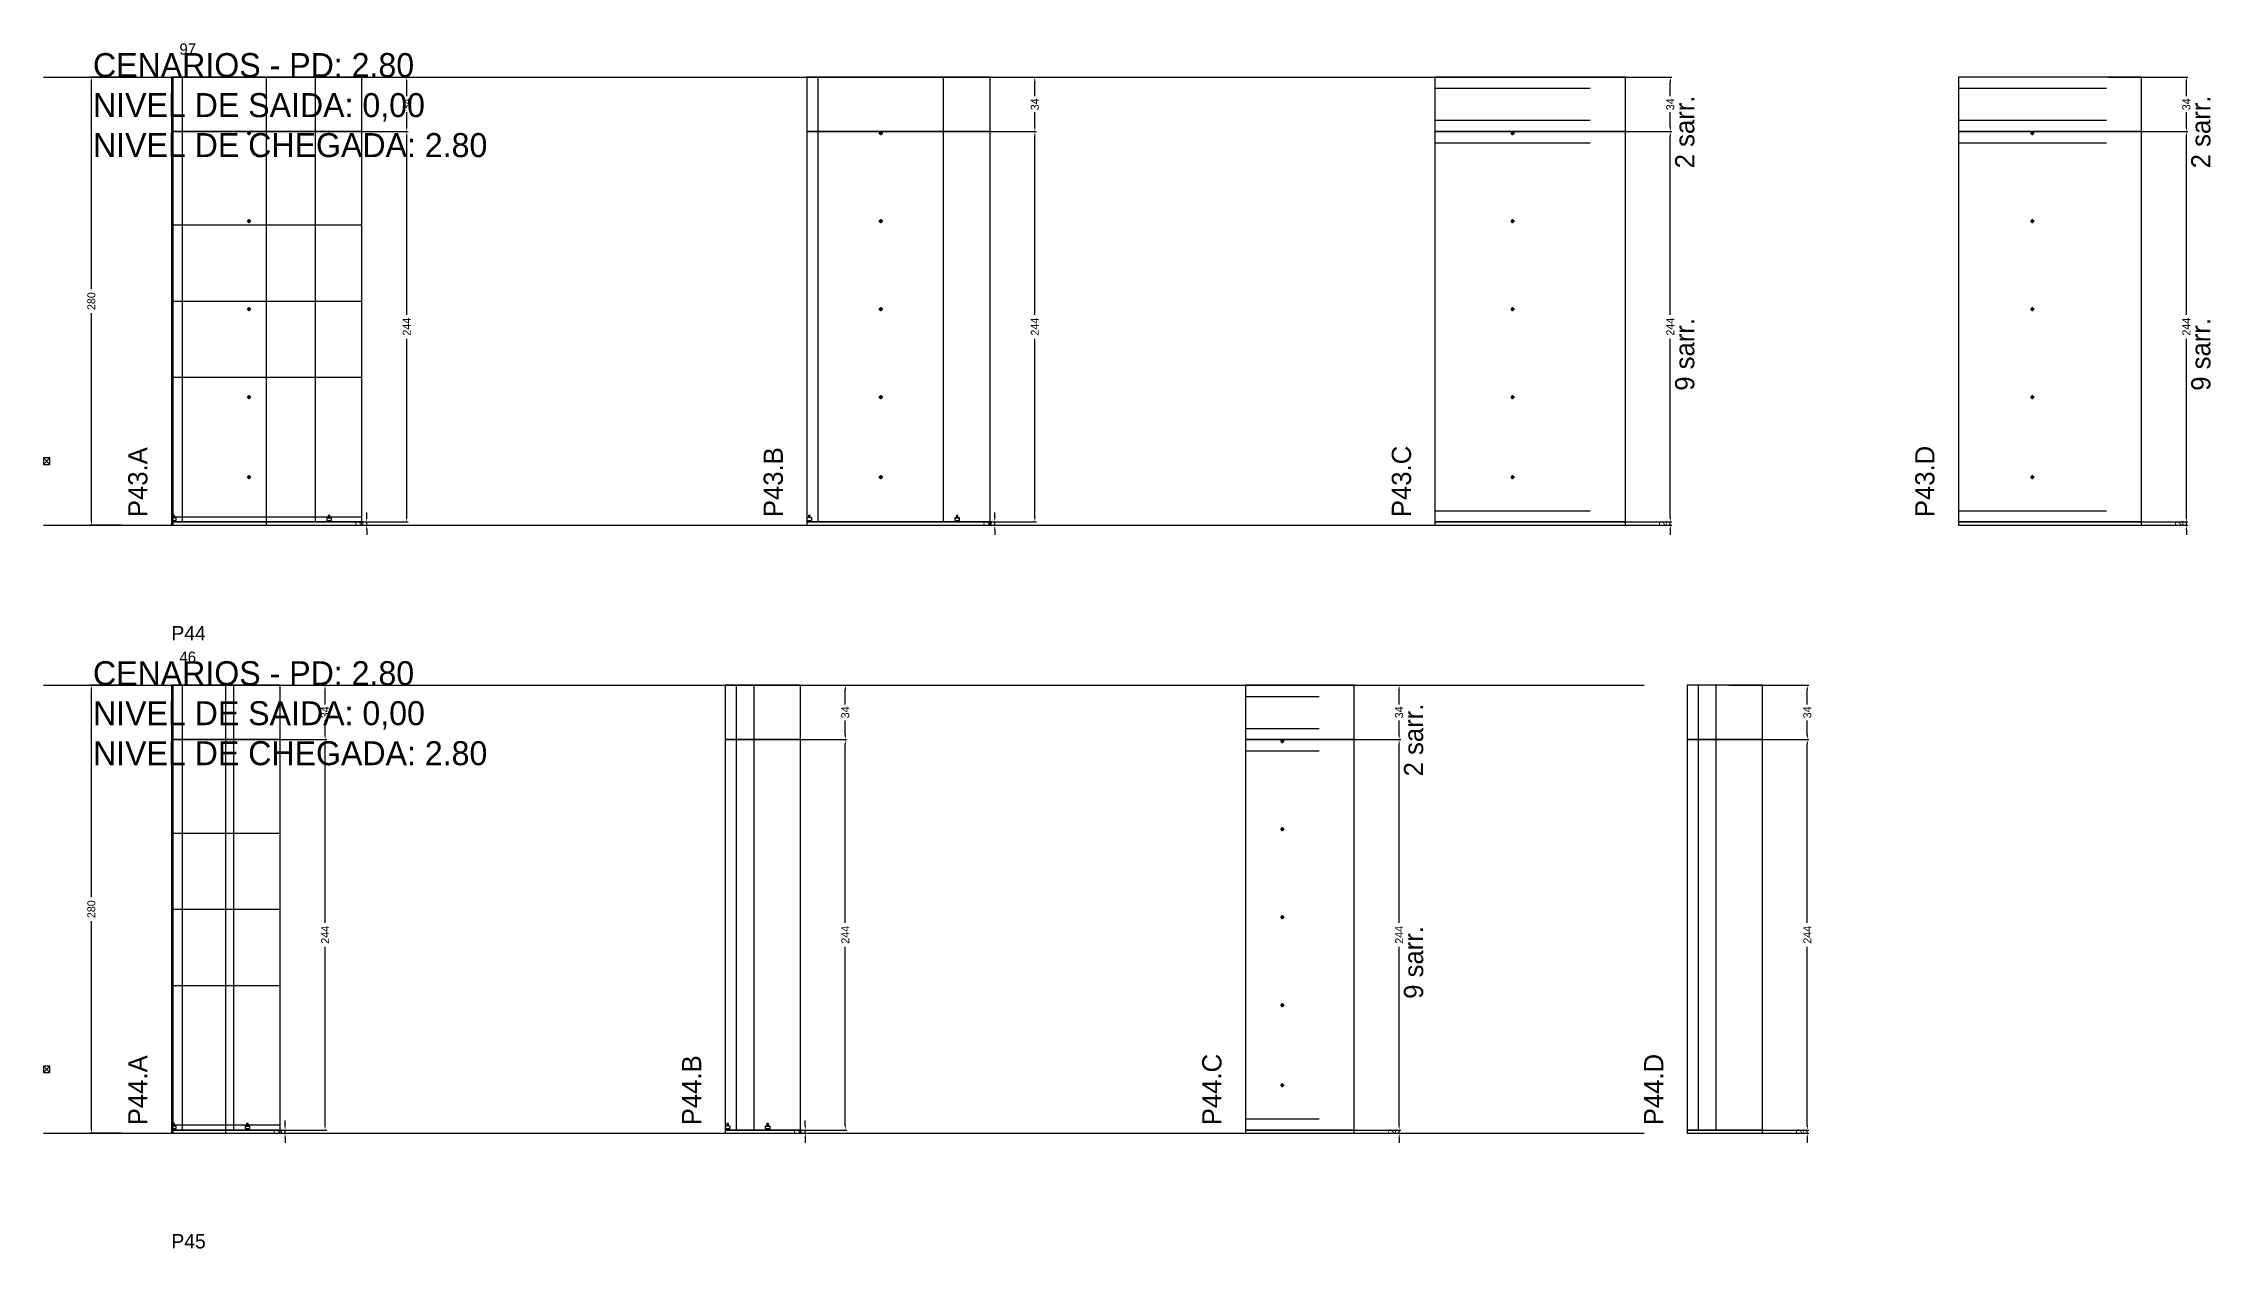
# Model space of a CAD drawing. Header units: centimetres. Extents: x -10500 to 4150, y -6466 to 304.
# Drawn here: x -7000 to -5646, y -5392 to -4639 of the extents above; entities that cross this region are included whole.
import ezdxf

# ---------------------------------------------------------------- set-up
doc = ezdxf.new("R2010")
doc.units = ezdxf.units.CM
doc.linetypes.add('DASHED', pattern=[2, -2])
for name, color, linetype in [('CHAPA', 140, 'Continuous'), ('COTA', 241, 'Continuous'), ('COTAS FURACAO', 16, 'Continuous'), ('Madeira', 30, 'Continuous'), ('MEIO_PONT', 160, 'Continuous'), ('NOMENCLATURA', 7, 'Continuous'), ('Nível', 160, 'Continuous'), ('Painéis', 200, 'Continuous'), ('Perfil Metálico', 150, 'Continuous'), ('SARR_2.2x7', 40, 'Continuous'), ('SARRAFO DE PRESSAO', 200, 'Continuous'), ('texto', 7, 'Continuous'), ('TEXTO_GERAL', 7, 'Continuous')]:
    doc.layers.add(name, color=color, linetype=linetype)
doc.dimstyles.new('PAINEL-NOVA', dxfattribs={"dimtxt": 5, "dimasz": 3, "dimexe": 1, "dimexo": 1, "dimgap": 1, "dimtad": 1, "dimcen": 2.5, "dimazin": 3, "dimtfac": 1, "dimtmove": 0, "dimatfit": 3})

# ---------------------------------------------------------------- blocks, each defined once
blk = doc.blocks.new('_CLOSEDFILLED')
at = {"color": 0, "linetype": 'BYBLOCK'}
blk.add_solid([(-1, 0.16), (0, 0), (-1, -0.16)], dxfattribs=at)
blk = doc.blocks.new('*D313')
for p, q in [((-6951, -4660), (-6971, -4660)), ((-6970, -4792.5), (-6970, -4663)), ((-6970, -4937), (-6970, -4807.5)), ((-6951, -4940), (-6971, -4940))]:
    blk.add_line(p, q)
at = {"layer": 'Defpoints'}
for p in [(-6950, -4660), (-6970, -4940), (-6950, -4940)]:
    blk.add_point(p, dxfattribs=at)
at = {"layer": 'COTA', "xscale": 3, "yscale": 3}
for p, rotation in [((-6970, -4660), 90), ((-6970, -4940), 270)]:
    blk.add_blockref('_CLOSEDFILLED', p, dxfattribs=dict(at, rotation=rotation))
at = {"layer": 'COTA', "insert": (-6970, -4800), "char_height": 5, "attachment_point": 5, "rotation": 90}
blk.add_mtext('280', dxfattribs=at)
blk = doc.blocks.new('MULDURA')
at = {"layer": 'Paineis'}
for p, q in [((0, 0), (4, 4)), ((4, 0), (0, 4))]:
    blk.add_line(p, q, dxfattribs=at)
blk.add_lwpolyline([(0, 0), (4, 0), (4, 4), (0, 4)], close=True, dxfattribs=at)
blk = doc.blocks.new('*D315')
for p, q in [((-6822, -4694), (-6772, -4694)), ((-6773, -4808.5), (-6773, -4697)), ((-6773, -4935), (-6773, -4823.5)), ((-6822, -4938), (-6772, -4938))]:
    blk.add_line(p, q)
at = {"layer": 'Defpoints'}
for p in [(-6823, -4694), (-6823, -4938), (-6773, -4938)]:
    blk.add_point(p, dxfattribs=at)
at = {"layer": 'COTA', "xscale": 3, "yscale": 3}
for p, rotation in [((-6773, -4694), 90), ((-6773, -4938), 270)]:
    blk.add_blockref('_CLOSEDFILLED', p, dxfattribs=dict(at, rotation=rotation))
at = {"layer": 'COTA', "insert": (-6773, -4816), "char_height": 5, "attachment_point": 5, "rotation": 90}
blk.add_mtext('244', dxfattribs=at)
blk = doc.blocks.new('*D316')
for p, q in [((-6822, -4660), (-6772, -4660)), ((-6773, -4672), (-6773, -4663)), ((-6773, -4691), (-6773, -4682)), ((-6822, -4694), (-6772, -4694))]:
    blk.add_line(p, q)
at = {"layer": 'Defpoints'}
for p in [(-6823, -4660), (-6823, -4694), (-6773, -4694)]:
    blk.add_point(p, dxfattribs=at)
at = {"layer": 'COTA', "xscale": 3, "yscale": 3}
for p, rotation in [((-6773, -4660), 90), ((-6773, -4694), 270)]:
    blk.add_blockref('_CLOSEDFILLED', p, dxfattribs=dict(at, rotation=rotation))
at = {"layer": 'COTA', "insert": (-6773, -4677), "char_height": 5, "attachment_point": 5, "rotation": 90}
blk.add_mtext('34', dxfattribs=at)
blk = doc.blocks.new('SLIPTEE')
at = {"layer": 'Paineis'}
blk.add_lwpolyline([(0, 0), (3, 0), (3, 1.5), (2, 1.5), (2, 3), (1, 3), (1, 1.5), (0, 1.5)], close=True, dxfattribs=at)
blk = doc.blocks.new('SLIPTDD')
at = {"layer": 'Paineis'}
blk.add_line((0, 1.5), (3, 1.5), dxfattribs=at)
blk.add_lwpolyline([(0, 0), (3, 0), (3, 1.5), (2, 1.5), (2, 3), (1, 3), (1, 1.5), (0, 1.5)], close=True, dxfattribs=at)
blk = doc.blocks.new('furacao')
at = {"layer": 'COTAS FURACAO'}
for p, q in [((-1.2, 0), (1.2, 0)), ((0, -1.2), (0, 1.2))]:
    blk.add_line(p, q, dxfattribs=at)
blk.add_circle((0, 0), 0.8, dxfattribs=at)
blk = doc.blocks.new('*D318')
for p, q in [((-6429.6, -4694), (-6379.6, -4694)), ((-6380.6, -4808.5), (-6380.6, -4697)), ((-6380.6, -4935), (-6380.6, -4823.5)), ((-6429.6, -4938), (-6379.6, -4938))]:
    blk.add_line(p, q)
at = {"layer": 'Defpoints'}
for p in [(-6430.6, -4694), (-6430.6, -4938), (-6380.6, -4938)]:
    blk.add_point(p, dxfattribs=at)
at = {"layer": 'COTA', "xscale": 3, "yscale": 3}
for p, rotation in [((-6380.6, -4694), 90), ((-6380.6, -4938), 270)]:
    blk.add_blockref('_CLOSEDFILLED', p, dxfattribs=dict(at, rotation=rotation))
at = {"layer": 'COTA', "insert": (-6380.6, -4816), "char_height": 5, "attachment_point": 5, "rotation": 90}
blk.add_mtext('244', dxfattribs=at)
blk = doc.blocks.new('*D319')
for p, q in [((-6429.6, -4660), (-6379.6, -4660)), ((-6380.6, -4672), (-6380.6, -4663)), ((-6380.6, -4691), (-6380.6, -4682)), ((-6429.6, -4694), (-6379.6, -4694))]:
    blk.add_line(p, q)
at = {"layer": 'Defpoints'}
for p in [(-6430.6, -4660), (-6430.6, -4694), (-6380.6, -4694)]:
    blk.add_point(p, dxfattribs=at)
at = {"layer": 'COTA', "xscale": 3, "yscale": 3}
for p, rotation in [((-6380.6, -4660), 90), ((-6380.6, -4694), 270)]:
    blk.add_blockref('_CLOSEDFILLED', p, dxfattribs=dict(at, rotation=rotation))
at = {"layer": 'COTA', "insert": (-6380.6, -4677), "char_height": 5, "attachment_point": 5, "rotation": 90}
blk.add_mtext('34', dxfattribs=at)
blk = doc.blocks.new('*D321')
for p, q in [((-6032.6, -4694), (-5982.6, -4694)), ((-5983.6, -4808.5), (-5983.6, -4697)), ((-5983.6, -4935), (-5983.6, -4823.5)), ((-6032.6, -4938), (-5982.6, -4938))]:
    blk.add_line(p, q)
at = {"layer": 'Defpoints'}
for p in [(-6033.6, -4694), (-6033.6, -4938), (-5983.6, -4938)]:
    blk.add_point(p, dxfattribs=at)
at = {"layer": 'COTA', "xscale": 3, "yscale": 3}
for p, rotation in [((-5983.6, -4694), 90), ((-5983.6, -4938), 270)]:
    blk.add_blockref('_CLOSEDFILLED', p, dxfattribs=dict(at, rotation=rotation))
at = {"layer": 'COTA', "insert": (-5983.6, -4816), "char_height": 5, "attachment_point": 5, "rotation": 90}
blk.add_mtext('244', dxfattribs=at)
blk = doc.blocks.new('*D322')
for p, q in [((-6032.6, -4660), (-5982.6, -4660)), ((-5983.6, -4672), (-5983.6, -4663)), ((-5983.6, -4691), (-5983.6, -4682)), ((-6032.6, -4694), (-5982.6, -4694))]:
    blk.add_line(p, q)
at = {"layer": 'Defpoints'}
for p in [(-6033.6, -4660), (-6033.6, -4694), (-5983.6, -4694)]:
    blk.add_point(p, dxfattribs=at)
at = {"layer": 'COTA', "xscale": 3, "yscale": 3}
for p, rotation in [((-5983.6, -4660), 90), ((-5983.6, -4694), 270)]:
    blk.add_blockref('_CLOSEDFILLED', p, dxfattribs=dict(at, rotation=rotation))
at = {"layer": 'COTA', "insert": (-5983.6, -4677), "char_height": 5, "attachment_point": 5, "rotation": 90}
blk.add_mtext('34', dxfattribs=at)
blk = doc.blocks.new('*D324')
for p, q in [((-5710.2, -4694), (-5660.2, -4694)), ((-5661.2, -4808.5), (-5661.2, -4697)), ((-5661.2, -4935), (-5661.2, -4823.5)), ((-5710.2, -4938), (-5660.2, -4938))]:
    blk.add_line(p, q)
at = {"layer": 'Defpoints'}
for p in [(-5711.2, -4694), (-5711.2, -4938), (-5661.2, -4938)]:
    blk.add_point(p, dxfattribs=at)
at = {"layer": 'COTA', "xscale": 3, "yscale": 3}
for p, rotation in [((-5661.2, -4694), 90), ((-5661.2, -4938), 270)]:
    blk.add_blockref('_CLOSEDFILLED', p, dxfattribs=dict(at, rotation=rotation))
at = {"layer": 'COTA', "insert": (-5661.2, -4816), "char_height": 5, "attachment_point": 5, "rotation": 90}
blk.add_mtext('244', dxfattribs=at)
blk = doc.blocks.new('*D325')
for p, q in [((-5710.2, -4660), (-5660.2, -4660)), ((-5661.2, -4672), (-5661.2, -4663)), ((-5661.2, -4691), (-5661.2, -4682)), ((-5710.2, -4694), (-5660.2, -4694))]:
    blk.add_line(p, q)
at = {"layer": 'Defpoints'}
for p in [(-5711.2, -4660), (-5711.2, -4694), (-5661.2, -4694)]:
    blk.add_point(p, dxfattribs=at)
at = {"layer": 'COTA', "xscale": 3, "yscale": 3}
for p, rotation in [((-5661.2, -4660), 90), ((-5661.2, -4694), 270)]:
    blk.add_blockref('_CLOSEDFILLED', p, dxfattribs=dict(at, rotation=rotation))
at = {"layer": 'COTA', "insert": (-5661.2, -4677), "char_height": 5, "attachment_point": 5, "rotation": 90}
blk.add_mtext('34', dxfattribs=at)
blk = doc.blocks.new('*D339')
for p, q in [((-6951, -5040), (-6971, -5040)), ((-6970, -5172.5), (-6970, -5043)), ((-6970, -5317), (-6970, -5187.5)), ((-6951, -5320), (-6971, -5320))]:
    blk.add_line(p, q)
at = {"layer": 'Defpoints'}
for p in [(-6950, -5040), (-6970, -5320), (-6950, -5320)]:
    blk.add_point(p, dxfattribs=at)
at = {"layer": 'COTA', "xscale": 3, "yscale": 3}
for p, rotation in [((-6970, -5040), 90), ((-6970, -5320), 270)]:
    blk.add_blockref('_CLOSEDFILLED', p, dxfattribs=dict(at, rotation=rotation))
at = {"layer": 'COTA', "insert": (-6970, -5180), "char_height": 5, "attachment_point": 5, "rotation": 90}
blk.add_mtext('280', dxfattribs=at)
blk = doc.blocks.new('*D341')
for p, q in [((-6873, -5074), (-6823, -5074)), ((-6824, -5188.5), (-6824, -5077)), ((-6824, -5315), (-6824, -5203.5)), ((-6873, -5318), (-6823, -5318))]:
    blk.add_line(p, q)
at = {"layer": 'Defpoints'}
for p in [(-6874, -5074), (-6874, -5318), (-6824, -5318)]:
    blk.add_point(p, dxfattribs=at)
at = {"layer": 'COTA', "xscale": 3, "yscale": 3}
for p, rotation in [((-6824, -5074), 90), ((-6824, -5318), 270)]:
    blk.add_blockref('_CLOSEDFILLED', p, dxfattribs=dict(at, rotation=rotation))
at = {"layer": 'COTA', "insert": (-6824, -5196), "char_height": 5, "attachment_point": 5, "rotation": 90}
blk.add_mtext('244', dxfattribs=at)
blk = doc.blocks.new('*D342')
for p, q in [((-6873, -5040), (-6823, -5040)), ((-6824, -5052), (-6824, -5043)), ((-6824, -5071), (-6824, -5062)), ((-6873, -5074), (-6823, -5074))]:
    blk.add_line(p, q)
at = {"layer": 'Defpoints'}
for p in [(-6874, -5040), (-6874, -5074), (-6824, -5074)]:
    blk.add_point(p, dxfattribs=at)
at = {"layer": 'COTA', "xscale": 3, "yscale": 3}
for p, rotation in [((-6824, -5040), 90), ((-6824, -5074), 270)]:
    blk.add_blockref('_CLOSEDFILLED', p, dxfattribs=dict(at, rotation=rotation))
at = {"layer": 'COTA', "insert": (-6824, -5057), "char_height": 5, "attachment_point": 5, "rotation": 90}
blk.add_mtext('34', dxfattribs=at)
blk = doc.blocks.new('*D344')
for p, q in [((-6548, -5074), (-6498, -5074)), ((-6499, -5188.5), (-6499, -5077)), ((-6499, -5315), (-6499, -5203.5)), ((-6548, -5318), (-6498, -5318))]:
    blk.add_line(p, q)
at = {"layer": 'Defpoints'}
for p in [(-6549, -5074), (-6549, -5318), (-6499, -5318)]:
    blk.add_point(p, dxfattribs=at)
at = {"layer": 'COTA', "xscale": 3, "yscale": 3}
for p, rotation in [((-6499, -5074), 90), ((-6499, -5318), 270)]:
    blk.add_blockref('_CLOSEDFILLED', p, dxfattribs=dict(at, rotation=rotation))
at = {"layer": 'COTA', "insert": (-6499, -5196), "char_height": 5, "attachment_point": 5, "rotation": 90}
blk.add_mtext('244', dxfattribs=at)
blk = doc.blocks.new('*D345')
for p, q in [((-6548, -5040), (-6498, -5040)), ((-6499, -5052), (-6499, -5043)), ((-6499, -5071), (-6499, -5062)), ((-6548, -5074), (-6498, -5074))]:
    blk.add_line(p, q)
at = {"layer": 'Defpoints'}
for p in [(-6549, -5040), (-6549, -5074), (-6499, -5074)]:
    blk.add_point(p, dxfattribs=at)
at = {"layer": 'COTA', "xscale": 3, "yscale": 3}
for p, rotation in [((-6499, -5040), 90), ((-6499, -5074), 270)]:
    blk.add_blockref('_CLOSEDFILLED', p, dxfattribs=dict(at, rotation=rotation))
at = {"layer": 'COTA', "insert": (-6499, -5057), "char_height": 5, "attachment_point": 5, "rotation": 90}
blk.add_mtext('34', dxfattribs=at)
blk = doc.blocks.new('*D347')
for p, q in [((-6202, -5074), (-6152, -5074)), ((-6153, -5188.5), (-6153, -5077)), ((-6153, -5315), (-6153, -5203.5)), ((-6202, -5318), (-6152, -5318))]:
    blk.add_line(p, q)
at = {"layer": 'Defpoints'}
for p in [(-6203, -5074), (-6203, -5318), (-6153, -5318)]:
    blk.add_point(p, dxfattribs=at)
at = {"layer": 'COTA', "xscale": 3, "yscale": 3}
for p, rotation in [((-6153, -5074), 90), ((-6153, -5318), 270)]:
    blk.add_blockref('_CLOSEDFILLED', p, dxfattribs=dict(at, rotation=rotation))
at = {"layer": 'COTA', "insert": (-6153, -5196), "char_height": 5, "attachment_point": 5, "rotation": 90}
blk.add_mtext('244', dxfattribs=at)
blk = doc.blocks.new('*D348')
for p, q in [((-6202, -5040), (-6152, -5040)), ((-6153, -5052), (-6153, -5043)), ((-6153, -5071), (-6153, -5062)), ((-6202, -5074), (-6152, -5074))]:
    blk.add_line(p, q)
at = {"layer": 'Defpoints'}
for p in [(-6203, -5040), (-6203, -5074), (-6153, -5074)]:
    blk.add_point(p, dxfattribs=at)
at = {"layer": 'COTA', "xscale": 3, "yscale": 3}
for p, rotation in [((-6153, -5040), 90), ((-6153, -5074), 270)]:
    blk.add_blockref('_CLOSEDFILLED', p, dxfattribs=dict(at, rotation=rotation))
at = {"layer": 'COTA', "insert": (-6153, -5057), "char_height": 5, "attachment_point": 5, "rotation": 90}
blk.add_mtext('34', dxfattribs=at)
blk = doc.blocks.new('*D350')
for p, q in [((-5947, -5074), (-5897, -5074)), ((-5898, -5188.5), (-5898, -5077)), ((-5898, -5315), (-5898, -5203.5)), ((-5947, -5318), (-5897, -5318))]:
    blk.add_line(p, q)
at = {"layer": 'Defpoints'}
for p in [(-5948, -5074), (-5948, -5318), (-5898, -5318)]:
    blk.add_point(p, dxfattribs=at)
at = {"layer": 'COTA', "xscale": 3, "yscale": 3}
for p, rotation in [((-5898, -5074), 90), ((-5898, -5318), 270)]:
    blk.add_blockref('_CLOSEDFILLED', p, dxfattribs=dict(at, rotation=rotation))
at = {"layer": 'COTA', "insert": (-5898, -5196), "char_height": 5, "attachment_point": 5, "rotation": 90}
blk.add_mtext('244', dxfattribs=at)
blk = doc.blocks.new('*D351')
for p, q in [((-5947, -5040), (-5897, -5040)), ((-5898, -5052), (-5898, -5043)), ((-5898, -5071), (-5898, -5062)), ((-5947, -5074), (-5897, -5074))]:
    blk.add_line(p, q)
at = {"layer": 'Defpoints'}
for p in [(-5948, -5040), (-5948, -5074), (-5898, -5074)]:
    blk.add_point(p, dxfattribs=at)
at = {"layer": 'COTA', "xscale": 3, "yscale": 3}
for p, rotation in [((-5898, -5040), 90), ((-5898, -5074), 270)]:
    blk.add_blockref('_CLOSEDFILLED', p, dxfattribs=dict(at, rotation=rotation))
at = {"layer": 'COTA', "insert": (-5898, -5057), "char_height": 5, "attachment_point": 5, "rotation": 90}
blk.add_mtext('34', dxfattribs=at)

msp = doc.modelspace()

# ---------------------------------------------------------------- linework, layer by layer
at = {"layer": 'CHAPA'}
for points in [[(-6920, -4940), (-6918.8, -4940), (-6918.8, -4660), (-6920, -4660)], [(-6920, -5320), (-6918.8, -5320), (-6918.8, -5040), (-6920, -5040)]]:
    msp.add_lwpolyline(points, close=True, dxfattribs=at)
at = {"layer": 'Madeira'}
for points in [[(-6920, -4752.4), (-6801, -4752.4)], [(-6920, -4847.6), (-6801, -4847.6)], [(-6920, -5132.4), (-6852, -5132.4)], [(-6920, -5227.6), (-6852, -5227.6)]]:
    msp.add_lwpolyline(points, dxfattribs=at)
at = {"layer": 'MEIO_PONT'}
for points in [[(-6920, -4800), (-6801, -4800)], [(-6920, -5180), (-6852, -5180)]]:
    msp.add_lwpolyline(points, dxfattribs=at)
at = {"layer": 'Nível', "linetype": 'DASHED'}
for points in [[(-7000, -4660), (-6000, -4660)], [(-7000, -4940), (-6000, -4940)], [(-7000, -5040), (-6000, -5040)], [(-7000, -5320), (-6000, -5320)]]:
    msp.add_lwpolyline(points, dxfattribs=at)
at = {"layer": 'Painéis'}
for points in [[(-6920, -4694), (-6801, -4694), (-6801, -4660), (-6920, -4660)], [(-6920, -4940), (-6801, -4940), (-6801, -4660), (-6920, -4660)], [(-6523, -4694), (-6408.6, -4694), (-6408.6, -4660), (-6523, -4660)], [(-6130.6, -4694), (-6011.6, -4694), (-6011.6, -4660), (-6130.6, -4660)], [(-5803.6, -4694), (-5689.2, -4694), (-5689.2, -4660), (-5803.6, -4660)], [(-6920, -4938), (-6801, -4938), (-6801, -4694), (-6920, -4694)], [(-6523, -4938), (-6408.6, -4938), (-6408.6, -4694), (-6523, -4694)], [(-6130.6, -4938), (-6011.6, -4938), (-6011.6, -4694), (-6130.6, -4694)], [(-5803.6, -4938), (-5689.2, -4938), (-5689.2, -4694), (-5803.6, -4694)], [(-6920, -4940), (-6801, -4940), (-6801, -4938), (-6920, -4938)], [(-6523, -4940), (-6408.6, -4940), (-6408.6, -4938), (-6523, -4938)], [(-6130.6, -4940), (-6011.6, -4940), (-6011.6, -4938), (-6130.6, -4938)], [(-5803.6, -4940), (-5689.2, -4940), (-5689.2, -4938), (-5803.6, -4938)], [(-6920, -5074), (-6852, -5074), (-6852, -5040), (-6920, -5040)], [(-6920, -5320), (-6852, -5320), (-6852, -5040), (-6920, -5040)], [(-6574, -5074), (-6527, -5074), (-6527, -5040), (-6574, -5040)], [(-6249, -5074), (-6181, -5074), (-6181, -5040), (-6249, -5040)], [(-5973, -5074), (-5926, -5074), (-5926, -5040), (-5973, -5040)], [(-6920, -5318), (-6852, -5318), (-6852, -5074), (-6920, -5074)], [(-6574, -5318), (-6527, -5318), (-6527, -5074), (-6574, -5074)], [(-6249, -5318), (-6181, -5318), (-6181, -5074), (-6249, -5074)], [(-5973, -5318), (-5926, -5318), (-5926, -5074), (-5973, -5074)], [(-6920, -5320), (-6852, -5320), (-6852, -5318), (-6920, -5318)], [(-6574, -5320), (-6527, -5320), (-6527, -5318), (-6574, -5318)], [(-6249, -5320), (-6181, -5320), (-6181, -5318), (-6249, -5318)], [(-5973, -5320), (-5926, -5320), (-5926, -5318), (-5973, -5318)]]:
    msp.add_lwpolyline(points, close=True, dxfattribs=at)
at = {"layer": 'Perfil Metálico'}
for p, q in [((-6860.5, -4940), (-6860.5, -4660)), ((-6886, -5320), (-6886, -5040))]:
    msp.add_line(p, q, dxfattribs=at)
at = {"layer": 'SARR_2.2x7'}
for points in [[(-6913, -4694), (-6913, -4660)], [(-6830, -4694), (-6830, -4660)], [(-6516, -4694), (-6516, -4660)], [(-6437.6, -4694), (-6437.6, -4660)], [(-6130.6, -4667), (-6033.6, -4667)], [(-5803.6, -4667), (-5711.2, -4667)], [(-6130.6, -4687), (-6033.6, -4687)], [(-5803.6, -4687), (-5711.2, -4687)], [(-6130.6, -4701), (-6033.6, -4701)], [(-5803.6, -4701), (-5711.2, -4701)], [(-6130.6, -4931), (-6033.6, -4931)], [(-5803.6, -4931), (-5711.2, -4931)], [(-6913, -5074), (-6913, -5040)], [(-6881, -5074), (-6881, -5040)], [(-6567, -5074), (-6567, -5040)], [(-6556, -5074), (-6556, -5040)], [(-6249, -5047), (-6203, -5047)], [(-5966, -5074), (-5966, -5040)], [(-5955, -5074), (-5955, -5040)], [(-6249, -5067), (-6203, -5067)], [(-6249, -5081), (-6203, -5081)], [(-6249, -5311), (-6203, -5311)]]:
    msp.add_lwpolyline(points, dxfattribs=at)
at = {"layer": 'SARR_2.2x7', "linetype": 'DASHED'}
for points in [[(-6913, -4938), (-6913, -4694)], [(-6830, -4938), (-6830, -4694)], [(-6516, -4938), (-6516, -4694)], [(-6437.6, -4938), (-6437.6, -4694)], [(-6913, -5318), (-6913, -5074)], [(-6881, -5318), (-6881, -5074)], [(-6567, -5318), (-6567, -5074)], [(-6556, -5318), (-6556, -5074)], [(-5966, -5318), (-5966, -5074)], [(-5955, -5318), (-5955, -5074)]]:
    msp.add_lwpolyline(points, dxfattribs=at)
at = {"layer": 'SARRAFO DE PRESSAO'}
for points in [[(-6920, -4940), (-6801, -4940), (-6801, -4935), (-6920, -4935)], [(-6920, -5320), (-6852, -5320), (-6852, -5315), (-6920, -5315)]]:
    msp.add_lwpolyline(points, close=True, dxfattribs=at)

# ---------------------------------------------------------------- block references
at = {"layer": 'COTA'}
for name, p in [('furacao', (-6871.5, -4695)), ('furacao', (-6476.8, -4695)), ('furacao', (-6082.1, -4695)), ('furacao', (-5757.4, -4695)), ('furacao', (-6871.5, -4750)), ('furacao', (-6476.8, -4750)), ('furacao', (-6082.1, -4750)), ('furacao', (-5757.4, -4750)), ('furacao', (-6871.5, -4805)), ('furacao', (-6476.8, -4805)), ('furacao', (-6082.1, -4805)), ('furacao', (-5757.4, -4805)), ('furacao', (-6871.5, -4860)), ('furacao', (-6476.8, -4860)), ('furacao', (-6082.1, -4860)), ('furacao', (-5757.4, -4860)), ('MULDURA', (-7000, -4902)), ('furacao', (-6871.5, -4910)), ('furacao', (-6476.8, -4910)), ('furacao', (-6082.1, -4910)), ('furacao', (-5757.4, -4910)), ('SLIPTEE', (-6920, -4937)), ('SLIPTDD', (-6823, -4937)), ('SLIPTEE', (-6523, -4937)), ('SLIPTDD', (-6430.6, -4937)), ('furacao', (-6226, -5075)), ('furacao', (-6226, -5130)), ('furacao', (-6226, -5185)), ('furacao', (-6226, -5240)), ('MULDURA', (-7000, -5282)), ('furacao', (-6226, -5290)), ('SLIPTEE', (-6920, -5317)), ('SLIPTDD', (-6874, -5317)), ('SLIPTEE', (-6574, -5317)), ('SLIPTDD', (-6549, -5317))]:
    msp.add_blockref(name, p, dxfattribs=at)

# ---------------------------------------------------------------- texts
at = {"layer": 'NOMENCLATURA'}
for s, p in [('CENARIOS - PD: 2.80', (-6969, -4660)), ('NIVEL DE SAIDA: 0,00', (-6969, -4685)), ('NIVEL DE CHEGADA: 2.80', (-6969, -4710)), ('CENARIOS - PD: 2.80', (-6969, -5040)), ('NIVEL DE SAIDA: 0,00', (-6969, -5065)), ('NIVEL DE CHEGADA: 2.80', (-6969, -5090))]:
    msp.add_text(s, height=15, dxfattribs=at).set_placement(p)
for s, p in [('2 sarr.', (-5968.6, -4717)), ('2 sarr.', (-5646.2, -4717)), ('9 sarr.', (-5968.6, -4856)), ('9 sarr.', (-5646.2, -4856)), ('P43.A', (-6935, -4935)), ('P43.B', (-6538, -4935)), ('P43.C', (-6145.6, -4935)), ('P43.D', (-5818.6, -4935)), ('2 sarr.', (-6138, -5097)), ('9 sarr.', (-6138, -5236)), ('P44.A', (-6935, -5315)), ('P44.B', (-6589, -5315)), ('P44.C', (-6264, -5315)), ('P44.D', (-5988, -5315))]:
    msp.add_text(s, height=12, rotation=90, dxfattribs=at).set_placement(p)
at = {"layer": 'texto'}
for s, p in [('97', (-6915, -4646)), ('46', (-6915, -5026))]:
    msp.add_text(s, height=7, dxfattribs=at).set_placement(p)
at = {"layer": 'TEXTO_GERAL'}
for s, p in [('P44', (-6920, -5012)), ('P45', (-6920, -5392))]:
    msp.add_text(s, height=9, dxfattribs=at).set_placement(p)

# ---------------------------------------------------------------- dimensions: what is measured, and where the dimension line sits
at = {"layer": 'COTA'}
for base, p1, p2, picture, middle in [((-6970, -4940), (-6950, -4940), (-6950, -4660), '*D313', (-6970, -4800)), ((-6773, -4694), (-6823, -4694), (-6823, -4660), '*D316', (-6773, -4677)), ((-6380.6, -4694), (-6430.6, -4694), (-6430.6, -4660), '*D319', (-6380.6, -4677)), ((-5983.6, -4694), (-6033.6, -4694), (-6033.6, -4660), '*D322', (-5983.6, -4677)), ((-5661.2, -4694), (-5711.2, -4694), (-5711.2, -4660), '*D325', (-5661.2, -4677)), ((-6773, -4938), (-6823, -4938), (-6823, -4694), '*D315', (-6773, -4816)), ((-6380.6, -4938), (-6430.6, -4938), (-6430.6, -4694), '*D318', (-6380.6, -4816)), ((-5983.6, -4938), (-6033.6, -4938), (-6033.6, -4694), '*D321', (-5983.6, -4816)), ((-5661.2, -4938), (-5711.2, -4938), (-5711.2, -4694), '*D324', (-5661.2, -4816)), ((-6970, -5320), (-6950, -5320), (-6950, -5040), '*D339', (-6970, -5180)), ((-6824, -5074), (-6874, -5074), (-6874, -5040), '*D342', (-6824, -5057)), ((-6499, -5074), (-6549, -5074), (-6549, -5040), '*D345', (-6499, -5057)), ((-6153, -5074), (-6203, -5074), (-6203, -5040), '*D348', (-6153, -5057)), ((-5898, -5074), (-5948, -5074), (-5948, -5040), '*D351', (-5898, -5057)), ((-6824, -5318), (-6874, -5318), (-6874, -5074), '*D341', (-6824, -5196)), ((-6499, -5318), (-6549, -5318), (-6549, -5074), '*D344', (-6499, -5196)), ((-6153, -5318), (-6203, -5318), (-6203, -5074), '*D347', (-6153, -5196)), ((-5898, -5318), (-5948, -5318), (-5948, -5074), '*D350', (-5898, -5196))]:
    dim = msp.add_linear_dim(base=base, p1=p1, p2=p2, angle=90, dimstyle='PAINEL-NOVA', dxfattribs=at)
    dim.commit()
    dim.dimension.update_dxf_attribs({"geometry": picture, "text_midpoint": middle})
for base, p1, p2 in [((-6798, -4940), (-6823, -4940), (-6823, -4938)), ((-6405.6, -4940), (-6430.6, -4940), (-6430.6, -4938)), ((-5983.6, -4940), (-6033.6, -4940), (-6033.6, -4938)), ((-5661.2, -4940), (-5711.2, -4940), (-5711.2, -4938)), ((-6849, -5320), (-6874, -5320), (-6874, -5318)), ((-6524, -5320), (-6549, -5320), (-6549, -5318)), ((-6153, -5320), (-6203, -5320), (-6203, -5318)), ((-5898, -5320), (-5948, -5320), (-5948, -5318))]:
    msp.add_linear_dim(base=base, p1=p1, p2=p2, angle=90, dimstyle='PAINEL-NOVA', dxfattribs=at).render()

doc.saveas('drawing.dxf')
